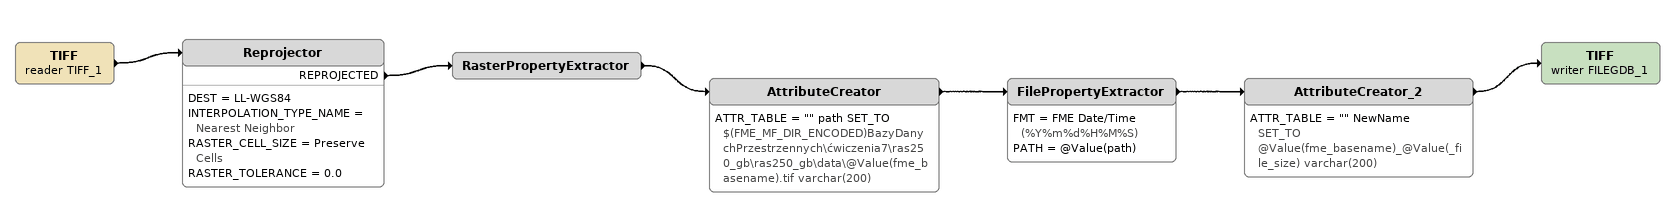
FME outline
TIFF (reader TIFF_1)
    -> Reprojector
Reprojector
    DEST = LL-WGS84
    INTERPOLATION_TYPE_NAME = Nearest Neighbor
    RASTER_CELL_SIZE = Preserve Cells
    RASTER_TOLERANCE = 0.0
    REPROJECTED -> RasterPropertyExtractor
RasterPropertyExtractor
    -> AttributeCreator
AttributeCreator
    ATTR_TABLE = "" path SET_TO $(FME_MF_DIR_ENCODED)BazyDanychPrzestrzennych\ćwiczenia7\ras250_gb\ras250_gb\data\@Value(fme_basename).tif varchar(200)
    -> FilePropertyExtractor
FilePropertyExtractor
    FMT = FME Date/Time (%Y%m%d%H%M%S)
    PATH = @Value(path)
    -> AttributeCreator_2
AttributeCreator_2
    ATTR_TABLE = "" NewName SET_TO @Value(fme_basename)_@Value(_file_size) varchar(200)
    -> TIFF (writer FILEGDB_1)
TIFF (writer FILEGDB_1)
